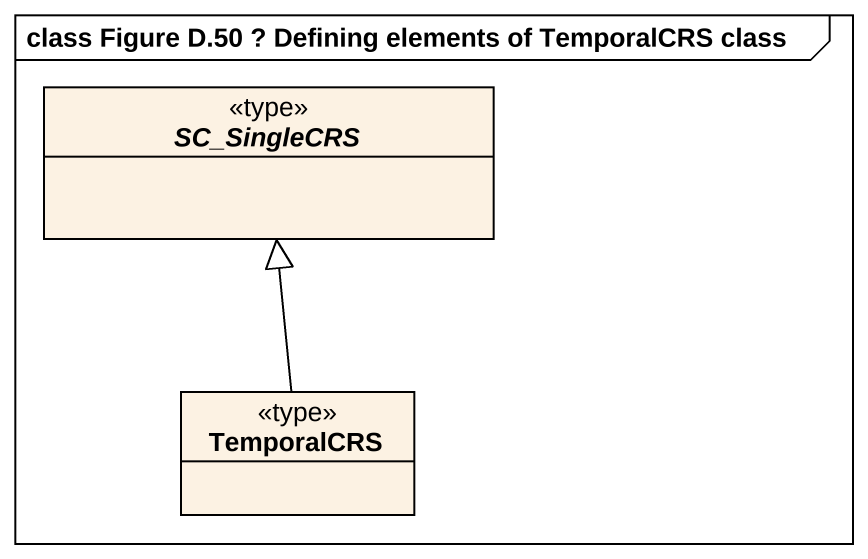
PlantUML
@startuml
mainframe class Figure D.50 ? Defining elements of TemporalCRS class
hide circle
hide empty members
abstract class SC_SingleCRS <<type>>
class TemporalCRS <<type>>
TemporalCRS -up-|> SC_SingleCRS
@enduml
